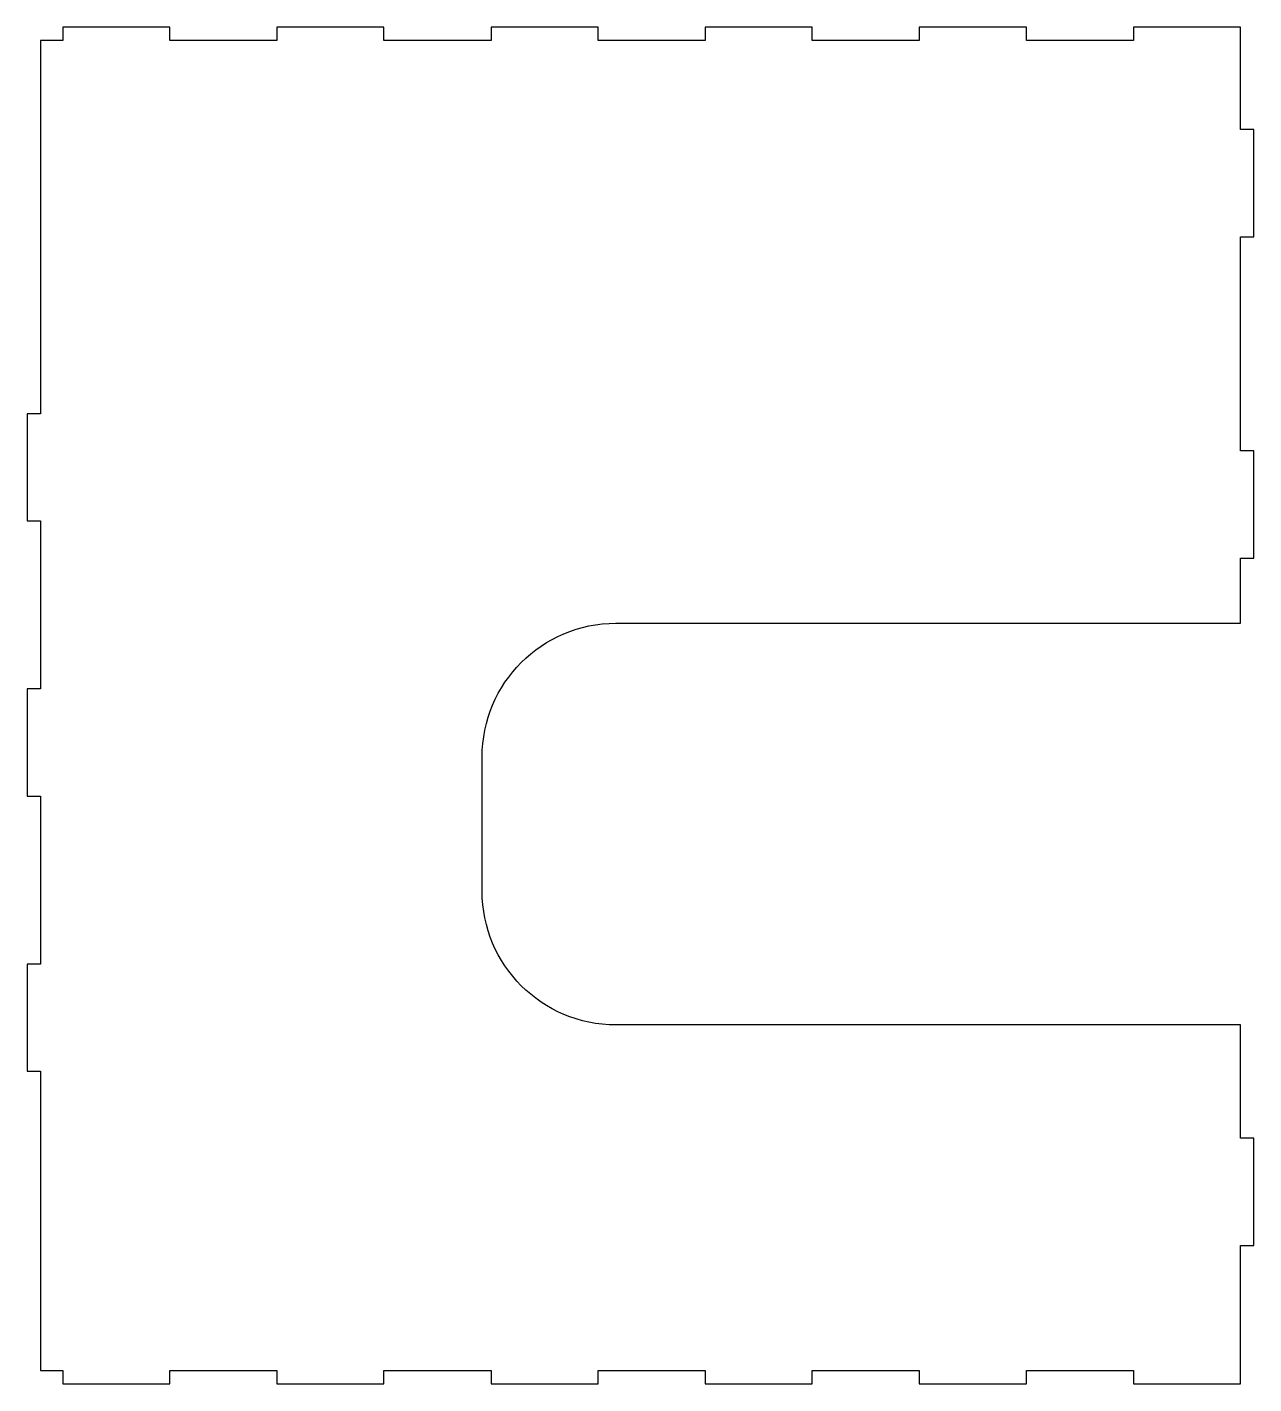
# Model space of a CAD drawing. Header units: millimetres. Extents: x 2526 to 2801, y 1415 to 1719.
import ezdxf

# ---------------------------------------------------------------- set-up
doc = ezdxf.new("R2010")
doc.units = ezdxf.units.MM

msp = doc.modelspace()

# ---------------------------------------------------------------- linework, layer by layer
at = {"extrusion": (-6.12323e-17, 0, -1)}
for p, q in [((2534.02, 1719.2, 137.5), (2534.02, 1716.2, 137.5)), ((2558.02, 1719.2, 137.5), (2534.02, 1719.2, 137.5)), ((2558.02, 1716.2, 137.5), (2558.02, 1719.2, 137.5)), ((2582.02, 1719.2, 137.5), (2582.02, 1716.2, 137.5)), ((2606.02, 1719.2, 137.5), (2582.02, 1719.2, 137.5)), ((2606.02, 1716.2, 137.5), (2606.02, 1719.2, 137.5)), ((2630.02, 1719.2, 137.5), (2630.02, 1716.2, 137.5)), ((2654.02, 1719.2, 137.5), (2630.02, 1719.2, 137.5)), ((2654.02, 1716.2, 137.5), (2654.02, 1719.2, 137.5)), ((2678.02, 1719.2, 137.5), (2678.02, 1716.2, 137.5)), ((2702.02, 1719.2, 137.5), (2678.02, 1719.2, 137.5)), ((2702.02, 1716.2, 137.5), (2702.02, 1719.2, 137.5)), ((2726.02, 1719.2, 137.5), (2726.02, 1716.2, 137.5)), ((2750.02, 1719.2, 137.5), (2726.02, 1719.2, 137.5)), ((2750.02, 1716.2, 137.5), (2750.02, 1719.2, 137.5)), ((2774.02, 1719.2, 137.5), (2774.02, 1716.2, 137.5)), ((2798.02, 1719.2, 137.5), (2774.02, 1719.2, 137.5)), ((2798.02, 1696.23, 137.5), (2798.02, 1719.2, 137.5)), ((2529.02, 1716.2, 137.5), (2529.02, 1632.57, 137.5)), ((2534.02, 1716.2, 137.5), (2529.02, 1716.2, 137.5)), ((2582.02, 1716.2, 137.5), (2558.02, 1716.2, 137.5)), ((2630.02, 1716.2, 137.5), (2606.02, 1716.2, 137.5)), ((2678.02, 1716.2, 137.5), (2654.02, 1716.2, 137.5)), ((2726.02, 1716.2, 137.5), (2702.02, 1716.2, 137.5)), ((2774.02, 1716.2, 137.5), (2750.02, 1716.2, 137.5)), ((2801.02, 1696.23, 137.5), (2798.02, 1696.23, 137.5)), ((2801.02, 1672.23, 137.5), (2801.02, 1696.23, 137.5)), ((2798.02, 1672.23, 137.5), (2801.02, 1672.23, 137.5)), ((2798.02, 1624.23, 137.5), (2798.02, 1672.23, 137.5)), ((2526.02, 1632.57, 137.5), (2526.02, 1608.57, 137.5)), ((2529.02, 1632.57, 137.5), (2526.02, 1632.57, 137.5)), ((2801.02, 1624.23, 137.5), (2798.02, 1624.23, 137.5)), ((2801.02, 1600.23, 137.5), (2801.02, 1624.23, 137.5)), ((2526.02, 1608.57, 137.5), (2529.02, 1608.57, 137.5)), ((2529.02, 1608.57, 137.5), (2529.02, 1570.9, 137.5)), ((2798.02, 1600.23, 137.5), (2801.02, 1600.23, 137.5)), ((2798.02, 1585.63, 137.5), (2798.02, 1600.23, 137.5)), ((2658.02, 1585.63, 137.5), (2798.02, 1585.63, 137.5)), ((2526.02, 1570.9, 137.5), (2526.02, 1546.9, 137.5)), ((2529.02, 1570.9, 137.5), (2526.02, 1570.9, 137.5)), ((2628.02, 1525.63, 137.5), (2628.02, 1555.63, 137.5)), ((2526.02, 1546.9, 137.5), (2529.02, 1546.9, 137.5)), ((2529.02, 1546.9, 137.5), (2529.02, 1509.23, 137.5)), ((2526.02, 1509.23, 137.5), (2526.02, 1485.23, 137.5)), ((2529.02, 1509.23, 137.5), (2526.02, 1509.23, 137.5)), ((2798.02, 1495.63, 137.5), (2658.02, 1495.63, 137.5)), ((2798.02, 1470.23, 137.5), (2798.02, 1495.63, 137.5)), ((2526.02, 1485.23, 137.5), (2529.02, 1485.23, 137.5)), ((2529.02, 1485.23, 137.5), (2529.02, 1418.2, 137.5)), ((2801.02, 1470.23, 137.5), (2798.02, 1470.23, 137.5)), ((2801.02, 1446.23, 137.5), (2801.02, 1470.23, 137.5)), ((2798.02, 1446.23, 137.5), (2801.02, 1446.23, 137.5)), ((2798.02, 1415.2, 137.5), (2798.02, 1446.23, 137.5)), ((2529.02, 1418.2, 137.5), (2534.02, 1418.2, 137.5)), ((2534.02, 1418.2, 137.5), (2534.02, 1415.2, 137.5)), ((2558.02, 1418.2, 137.5), (2582.02, 1418.2, 137.5)), ((2558.02, 1415.2, 137.5), (2558.02, 1418.2, 137.5)), ((2582.02, 1418.2, 137.5), (2582.02, 1415.2, 137.5)), ((2606.02, 1418.2, 137.5), (2630.02, 1418.2, 137.5)), ((2606.02, 1415.2, 137.5), (2606.02, 1418.2, 137.5)), ((2630.02, 1418.2, 137.5), (2630.02, 1415.2, 137.5)), ((2654.02, 1418.2, 137.5), (2678.02, 1418.2, 137.5)), ((2654.02, 1415.2, 137.5), (2654.02, 1418.2, 137.5)), ((2678.02, 1418.2, 137.5), (2678.02, 1415.2, 137.5)), ((2702.02, 1418.2, 137.5), (2726.02, 1418.2, 137.5)), ((2702.02, 1415.2, 137.5), (2702.02, 1418.2, 137.5)), ((2726.02, 1418.2, 137.5), (2726.02, 1415.2, 137.5)), ((2750.02, 1418.2, 137.5), (2774.02, 1418.2, 137.5)), ((2750.02, 1415.2, 137.5), (2750.02, 1418.2, 137.5)), ((2774.02, 1418.2, 137.5), (2774.02, 1415.2, 137.5)), ((2534.02, 1415.2, 137.5), (2558.02, 1415.2, 137.5)), ((2582.02, 1415.2, 137.5), (2606.02, 1415.2, 137.5)), ((2630.02, 1415.2, 137.5), (2654.02, 1415.2, 137.5)), ((2678.02, 1415.2, 137.5), (2702.02, 1415.2, 137.5)), ((2726.02, 1415.2, 137.5), (2750.02, 1415.2, 137.5)), ((2774.02, 1415.2, 137.5), (2798.02, 1415.2, 137.5))]:
    msp.add_line(p, q, dxfattribs=at)
for centre, start, end in [((-2658.02, 1555.63, -137.5), 0, 90), ((-2658.02, 1525.63, -137.5), 270, 360)]:
    msp.add_arc(centre, 30, start, end, dxfattribs=at)

doc.saveas('drawing.dxf')
